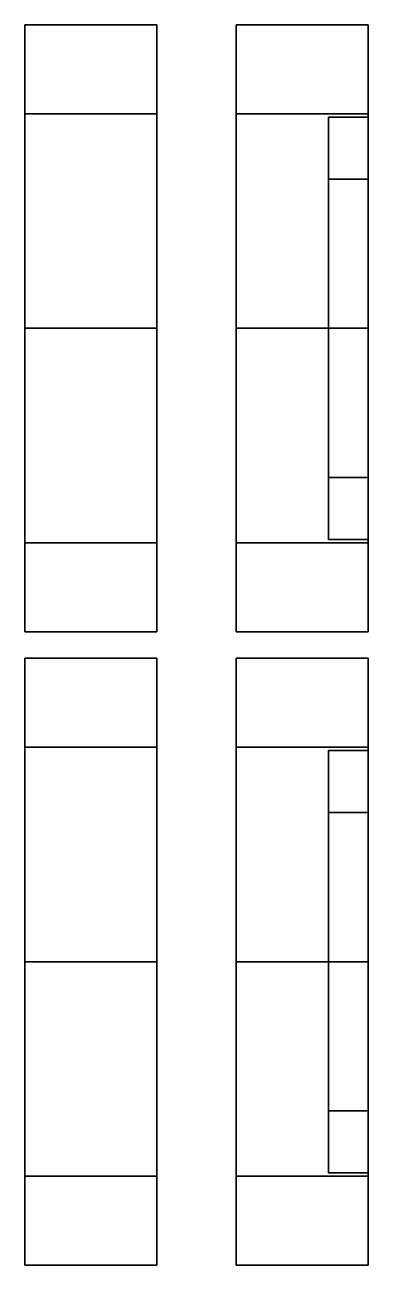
# Model space of a CAD drawing. Extents: x 1.19 to 1.45, y -0.58 to 0.36.
import ezdxf

# ---------------------------------------------------------------- set-up
doc = ezdxf.new("R2010")
doc.units = 0
doc.layers.add('WHEELS', color=2, linetype='CONTINUOUS')

msp = doc.modelspace()

# ---------------------------------------------------------------- linework, layer by layer
at = {"layer": 'WHEELS'}
for points in [[(1.19, 0.36, 1.49), (1.19, 0.29263, 1.65263), (1.29, 0.29263, 1.65263), (1.29, 0.36, 1.49)], [(1.19, 0.36, 1.49), (1.19, -0.03263, 1.32737), (1.19, -0.1, 1.49), (1.19, 0.29263, 1.65263)], [(1.19, 0.29263, 1.32737), (1.19, 0.36, 1.49), (1.29, 0.36, 1.49), (1.29, 0.29263, 1.32737)], [(1.19, 0.29263, 1.32737), (1.19, 0.13, 1.26), (1.19, -0.03263, 1.32737), (1.19, 0.36, 1.49)], [(1.29, -0.03263, 1.65263), (1.29, 0.36, 1.49), (1.29, 0.29263, 1.65263), (1.29, 0.13, 1.72)], [(1.29, -0.1, 1.49), (1.29, 0.29263, 1.32737), (1.29, 0.36, 1.49), (1.29, -0.03263, 1.65263)], [(1.35, 0.36, 1.49), (1.35, 0.29263, 1.65263), (1.45, 0.29263, 1.65263), (1.45, 0.36, 1.49)], [(1.35, 0.36, 1.49), (1.35, -0.03263, 1.32737), (1.35, -0.1, 1.49), (1.35, 0.29263, 1.65263)], [(1.35, 0.29263, 1.32737), (1.35, 0.36, 1.49), (1.45, 0.36, 1.49), (1.45, 0.29263, 1.32737)], [(1.35, 0.29263, 1.32737), (1.35, 0.13, 1.26), (1.35, -0.03263, 1.32737), (1.35, 0.36, 1.49)], [(1.45, 0.36, 1.49), (1.45, 0.29263, 1.65263), (1.45, 0.24314, 1.60314), (1.45, 0.29, 1.49)], [(1.45, 0.29263, 1.32737), (1.45, 0.36, 1.49), (1.45, 0.29, 1.49), (1.45, 0.24314, 1.37686)], [(1.19, 0.29263, 1.65263), (1.19, -0.1, 1.49), (1.19, -0.03263, 1.65263), (1.19, 0.13, 1.72)], [(1.19, 0.13, 1.26), (1.19, 0.29263, 1.32737), (1.29, 0.29263, 1.32737), (1.29, 0.13, 1.26)], [(1.19, 0.29263, 1.65263), (1.19, 0.13, 1.72), (1.29, 0.13, 1.72), (1.29, 0.29263, 1.65263)], [(1.29, -0.03263, 1.32737), (1.29, 0.13, 1.26), (1.29, 0.29263, 1.32737), (1.29, -0.1, 1.49)], [(1.35, 0.29263, 1.65263), (1.35, -0.1, 1.49), (1.35, -0.03263, 1.65263), (1.35, 0.13, 1.72)], [(1.35, 0.13, 1.26), (1.35, 0.29263, 1.32737), (1.45, 0.29263, 1.32737), (1.45, 0.13, 1.26)], [(1.35, 0.29263, 1.65263), (1.35, 0.13, 1.72), (1.45, 0.13, 1.72), (1.45, 0.29263, 1.65263)], [(1.45, 0.13, 1.26), (1.45, 0.29263, 1.32737), (1.45, 0.24314, 1.37686), (1.45, 0.13, 1.33)], [(1.45, 0.29263, 1.65263), (1.45, 0.13, 1.72), (1.45, 0.13, 1.65), (1.45, 0.24314, 1.60314)], [(1.42, 0.24314, 1.60314), (1.42, 0.29, 1.49), (1.45, 0.29, 1.49), (1.45, 0.24314, 1.60314)], [(1.42, -0.03, 1.49), (1.42, 0.24314, 1.37686), (1.42, 0.29, 1.49), (1.42, 0.01686, 1.60314)], [(1.42, 0.01686, 1.60314), (1.42, 0.29, 1.49), (1.42, 0.24314, 1.60314), (1.42, 0.13, 1.65)], [(1.42, 0.29, 1.49), (1.42, 0.24314, 1.37686), (1.45, 0.24314, 1.37686), (1.45, 0.29, 1.49)], [(1.42, 0.24314, 1.37686), (1.42, 0.13, 1.33), (1.45, 0.13, 1.33), (1.45, 0.24314, 1.37686)], [(1.42, 0.01686, 1.37686), (1.42, 0.13, 1.33), (1.42, 0.24314, 1.37686), (1.42, -0.03, 1.49)], [(1.42, 0.13, 1.65), (1.42, 0.24314, 1.60314), (1.45, 0.24314, 1.60314), (1.45, 0.13, 1.65)], [(1.19, -0.03263, 1.32737), (1.19, 0.13, 1.26), (1.29, 0.13, 1.26), (1.29, -0.03263, 1.32737)], [(1.19, 0.13, 1.72), (1.19, -0.03263, 1.65263), (1.29, -0.03263, 1.65263), (1.29, 0.13, 1.72)], [(1.35, -0.03263, 1.32737), (1.35, 0.13, 1.26), (1.45, 0.13, 1.26), (1.45, -0.03263, 1.32737)], [(1.35, 0.13, 1.72), (1.35, -0.03263, 1.65263), (1.45, -0.03263, 1.65263), (1.45, 0.13, 1.72)], [(1.42, 0.13, 1.33), (1.42, 0.01686, 1.37686), (1.45, 0.01686, 1.37686), (1.45, 0.13, 1.33)], [(1.42, 0.01686, 1.60314), (1.42, 0.13, 1.65), (1.45, 0.13, 1.65), (1.45, 0.01686, 1.60314)], [(1.45, -0.03263, 1.32737), (1.45, 0.13, 1.26), (1.45, 0.13, 1.33), (1.45, 0.01686, 1.37686)], [(1.45, 0.13, 1.72), (1.45, -0.03263, 1.65263), (1.45, 0.01686, 1.60314), (1.45, 0.13, 1.65)], [(1.42, -0.03, 1.49), (1.42, 0.01686, 1.60314), (1.45, 0.01686, 1.60314), (1.45, -0.03, 1.49)], [(1.42, 0.01686, 1.37686), (1.42, -0.03, 1.49), (1.45, -0.03, 1.49), (1.45, 0.01686, 1.37686)], [(1.45, -0.03263, 1.65263), (1.45, -0.1, 1.49), (1.45, -0.03, 1.49), (1.45, 0.01686, 1.60314)], [(1.45, -0.1, 1.49), (1.45, -0.03263, 1.32737), (1.45, 0.01686, 1.37686), (1.45, -0.03, 1.49)], [(1.19, -0.03263, 1.65263), (1.19, -0.1, 1.49), (1.29, -0.1, 1.49), (1.29, -0.03263, 1.65263)], [(1.19, -0.1, 1.49), (1.19, -0.03263, 1.32737), (1.29, -0.03263, 1.32737), (1.29, -0.1, 1.49)], [(1.35, -0.03263, 1.65263), (1.35, -0.1, 1.49), (1.45, -0.1, 1.49), (1.45, -0.03263, 1.65263)], [(1.35, -0.1, 1.49), (1.35, -0.03263, 1.32737), (1.45, -0.03263, 1.32737), (1.45, -0.1, 1.49)], [(1.19, -0.12, 1.49), (1.19, -0.18737, 1.65263), (1.29, -0.18737, 1.65263), (1.29, -0.12, 1.49)], [(1.19, -0.12, 1.49), (1.19, -0.51263, 1.32737), (1.19, -0.58, 1.49), (1.19, -0.18737, 1.65263)], [(1.19, -0.18737, 1.32737), (1.19, -0.12, 1.49), (1.29, -0.12, 1.49), (1.29, -0.18737, 1.32737)], [(1.19, -0.18737, 1.32737), (1.19, -0.35, 1.26), (1.19, -0.51263, 1.32737), (1.19, -0.12, 1.49)], [(1.29, -0.51263, 1.65263), (1.29, -0.12, 1.49), (1.29, -0.18737, 1.65263), (1.29, -0.35, 1.72)], [(1.29, -0.58, 1.49), (1.29, -0.18737, 1.32737), (1.29, -0.12, 1.49), (1.29, -0.51263, 1.65263)], [(1.35, -0.12, 1.49), (1.35, -0.18737, 1.65263), (1.45, -0.18737, 1.65263), (1.45, -0.12, 1.49)], [(1.35, -0.12, 1.49), (1.35, -0.51263, 1.32737), (1.35, -0.58, 1.49), (1.35, -0.18737, 1.65263)], [(1.35, -0.18737, 1.32737), (1.35, -0.12, 1.49), (1.45, -0.12, 1.49), (1.45, -0.18737, 1.32737)], [(1.35, -0.18737, 1.32737), (1.35, -0.35, 1.26), (1.35, -0.51263, 1.32737), (1.35, -0.12, 1.49)], [(1.45, -0.12, 1.49), (1.45, -0.18737, 1.65263), (1.45, -0.23686, 1.60314), (1.45, -0.19, 1.49)], [(1.45, -0.18737, 1.32737), (1.45, -0.12, 1.49), (1.45, -0.19, 1.49), (1.45, -0.23686, 1.37686)], [(1.19, -0.18737, 1.65263), (1.19, -0.58, 1.49), (1.19, -0.51263, 1.65263), (1.19, -0.35, 1.72)], [(1.19, -0.35, 1.26), (1.19, -0.18737, 1.32737), (1.29, -0.18737, 1.32737), (1.29, -0.35, 1.26)], [(1.19, -0.18737, 1.65263), (1.19, -0.35, 1.72), (1.29, -0.35, 1.72), (1.29, -0.18737, 1.65263)], [(1.29, -0.51263, 1.32737), (1.29, -0.35, 1.26), (1.29, -0.18737, 1.32737), (1.29, -0.58, 1.49)], [(1.35, -0.18737, 1.65263), (1.35, -0.58, 1.49), (1.35, -0.51263, 1.65263), (1.35, -0.35, 1.72)], [(1.35, -0.35, 1.26), (1.35, -0.18737, 1.32737), (1.45, -0.18737, 1.32737), (1.45, -0.35, 1.26)], [(1.35, -0.18737, 1.65263), (1.35, -0.35, 1.72), (1.45, -0.35, 1.72), (1.45, -0.18737, 1.65263)], [(1.45, -0.35, 1.26), (1.45, -0.18737, 1.32737), (1.45, -0.23686, 1.37686), (1.45, -0.35, 1.33)], [(1.45, -0.18737, 1.65263), (1.45, -0.35, 1.72), (1.45, -0.35, 1.65), (1.45, -0.23686, 1.60314)], [(1.42, -0.23686, 1.60314), (1.42, -0.19, 1.49), (1.45, -0.19, 1.49), (1.45, -0.23686, 1.60314)], [(1.42, -0.51, 1.49), (1.42, -0.23686, 1.37686), (1.42, -0.19, 1.49), (1.42, -0.46314, 1.60314)], [(1.42, -0.46314, 1.60314), (1.42, -0.19, 1.49), (1.42, -0.23686, 1.60314), (1.42, -0.35, 1.65)], [(1.42, -0.19, 1.49), (1.42, -0.23686, 1.37686), (1.45, -0.23686, 1.37686), (1.45, -0.19, 1.49)], [(1.42, -0.23686, 1.37686), (1.42, -0.35, 1.33), (1.45, -0.35, 1.33), (1.45, -0.23686, 1.37686)], [(1.42, -0.46314, 1.37686), (1.42, -0.35, 1.33), (1.42, -0.23686, 1.37686), (1.42, -0.51, 1.49)], [(1.42, -0.35, 1.65), (1.42, -0.23686, 1.60314), (1.45, -0.23686, 1.60314), (1.45, -0.35, 1.65)], [(1.19, -0.51263, 1.32737), (1.19, -0.35, 1.26), (1.29, -0.35, 1.26), (1.29, -0.51263, 1.32737)], [(1.19, -0.35, 1.72), (1.19, -0.51263, 1.65263), (1.29, -0.51263, 1.65263), (1.29, -0.35, 1.72)], [(1.35, -0.51263, 1.32737), (1.35, -0.35, 1.26), (1.45, -0.35, 1.26), (1.45, -0.51263, 1.32737)], [(1.35, -0.35, 1.72), (1.35, -0.51263, 1.65263), (1.45, -0.51263, 1.65263), (1.45, -0.35, 1.72)], [(1.42, -0.35, 1.33), (1.42, -0.46314, 1.37686), (1.45, -0.46314, 1.37686), (1.45, -0.35, 1.33)], [(1.42, -0.46314, 1.60314), (1.42, -0.35, 1.65), (1.45, -0.35, 1.65), (1.45, -0.46314, 1.60314)], [(1.45, -0.51263, 1.32737), (1.45, -0.35, 1.26), (1.45, -0.35, 1.33), (1.45, -0.46314, 1.37686)], [(1.45, -0.35, 1.72), (1.45, -0.51263, 1.65263), (1.45, -0.46314, 1.60314), (1.45, -0.35, 1.65)], [(1.42, -0.51, 1.49), (1.42, -0.46314, 1.60314), (1.45, -0.46314, 1.60314), (1.45, -0.51, 1.49)], [(1.42, -0.46314, 1.37686), (1.42, -0.51, 1.49), (1.45, -0.51, 1.49), (1.45, -0.46314, 1.37686)], [(1.45, -0.51263, 1.65263), (1.45, -0.58, 1.49), (1.45, -0.51, 1.49), (1.45, -0.46314, 1.60314)], [(1.45, -0.58, 1.49), (1.45, -0.51263, 1.32737), (1.45, -0.46314, 1.37686), (1.45, -0.51, 1.49)], [(1.19, -0.51263, 1.65263), (1.19, -0.58, 1.49), (1.29, -0.58, 1.49), (1.29, -0.51263, 1.65263)], [(1.19, -0.58, 1.49), (1.19, -0.51263, 1.32737), (1.29, -0.51263, 1.32737), (1.29, -0.58, 1.49)], [(1.35, -0.51263, 1.65263), (1.35, -0.58, 1.49), (1.45, -0.58, 1.49), (1.45, -0.51263, 1.65263)], [(1.35, -0.58, 1.49), (1.35, -0.51263, 1.32737), (1.45, -0.51263, 1.32737), (1.45, -0.58, 1.49)]]:
    msp.add_3dface(points, dxfattribs=at)

doc.saveas('drawing.dxf')
